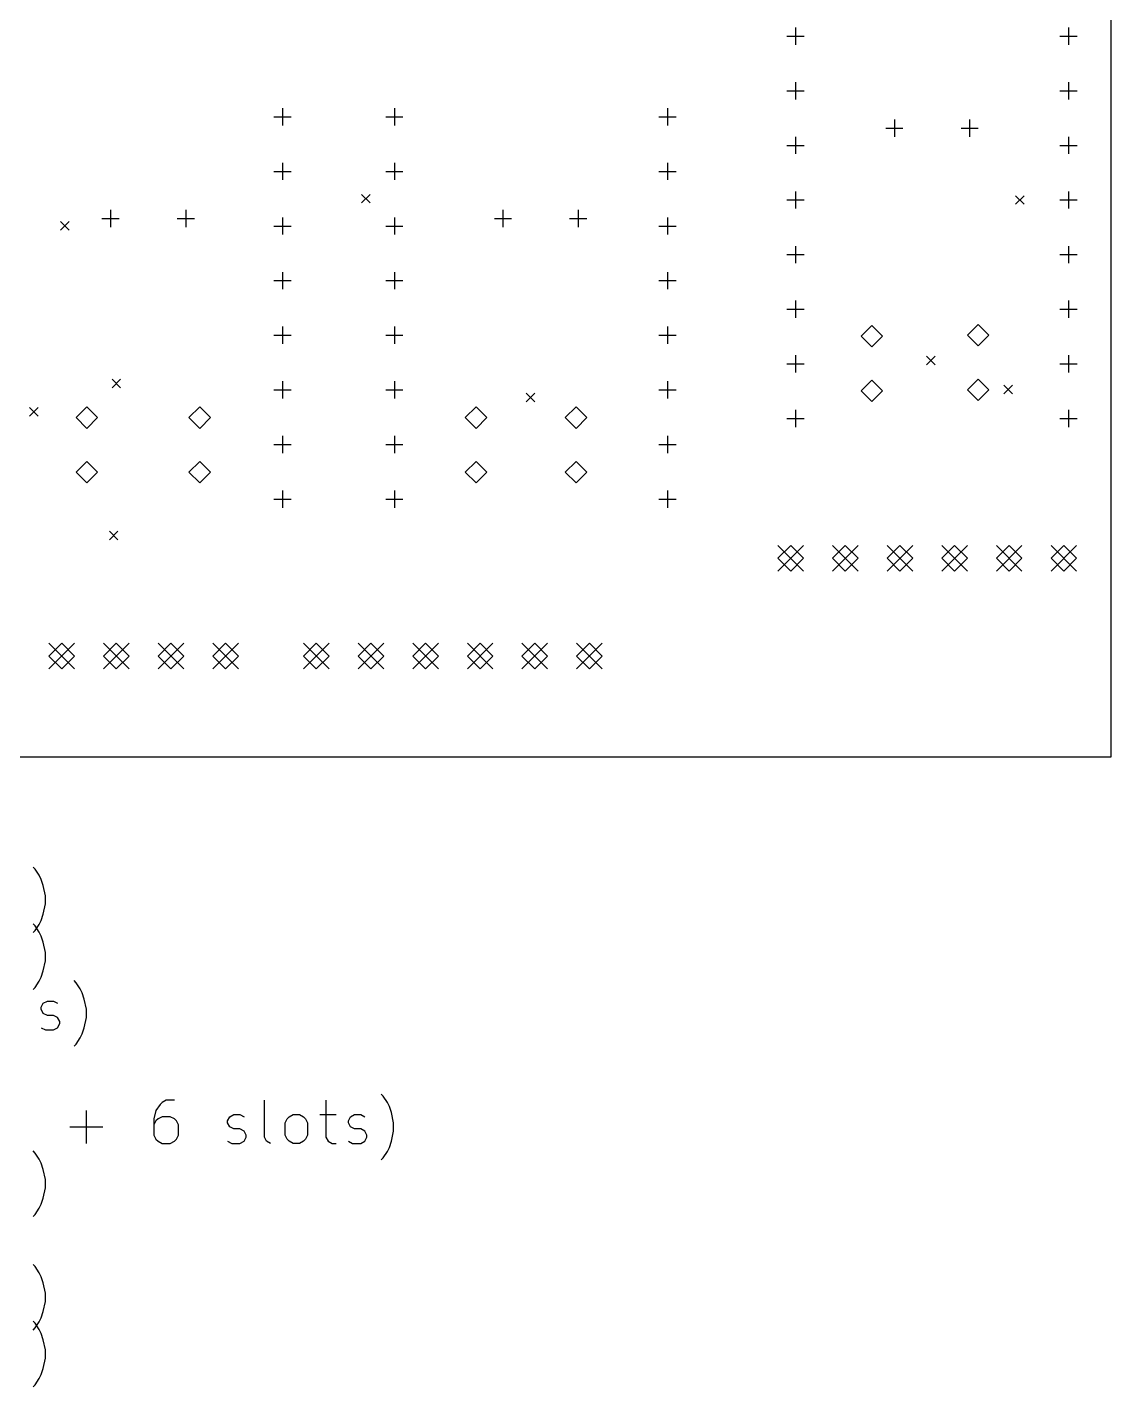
# Model space of a CAD drawing. Extents: x 124 to 225, y -187 to -59.
# Drawn here: x 174.4 to 224.8, y -186.9 to -123.7 of the extents above; entities that cross this region are included whole.
import ezdxf

# ---------------------------------------------------------------- set-up
doc = ezdxf.new("R2010")
doc.units = 0
doc.layers.add('BLACK', color=7, linetype='CONTINUOUS')

msp = doc.modelspace()

# ---------------------------------------------------------------- linework, layer by layer
at = {"layer": 'BLACK', "linetype": 'CONTINUOUS'}
for p, q in [((224.765, -59.2325), (224.765, -157.6575)), ((210.1, -123.72), (210.1, -124.52)), ((222.8, -123.72), (222.8, -124.52)), ((209.7, -124.12), (210.5, -124.12)), ((222.4, -124.12), (223.2, -124.12)), ((210.1, -126.26), (210.1, -127.06)), ((222.8, -126.26), (222.8, -127.06)), ((209.7, -126.66), (210.5, -126.66)), ((222.4, -126.66), (223.2, -126.66)), ((186.25, -127.47), (186.25, -128.27)), ((191.45, -127.47), (191.45, -128.27)), ((204.15, -127.47), (204.15, -128.27)), ((185.85, -127.87), (186.65, -127.87)), ((191.05, -127.87), (191.85, -127.87)), ((203.75, -127.87), (204.55, -127.87)), ((214.7, -128), (214.7, -128.8)), ((218.2, -128), (218.2, -128.8)), ((210.1, -128.8), (210.1, -129.6)), ((214.3, -128.4), (215.1, -128.4)), ((217.8, -128.4), (218.6, -128.4)), ((222.8, -128.8), (222.8, -129.6)), ((209.7, -129.2), (210.5, -129.2)), ((222.4, -129.2), (223.2, -129.2)), ((186.25, -130.01), (186.25, -130.81)), ((191.45, -130.01), (191.45, -130.81)), ((204.15, -130.01), (204.15, -130.81)), ((185.85, -130.41), (186.65, -130.41)), ((191.05, -130.41), (191.85, -130.41)), ((203.75, -130.41), (204.55, -130.41)), ((189.9291, -131.48), (190.3291, -131.88)), ((190.3291, -131.48), (189.9291, -131.88)), ((210.1, -131.34), (210.1, -132.14)), ((222.8, -131.34), (222.8, -132.14)), ((209.7, -131.74), (210.5, -131.74)), ((220.3296, -131.54), (220.7296, -131.94)), ((220.7296, -131.54), (220.3296, -131.94)), ((222.4, -131.74), (223.2, -131.74)), ((175.9279, -132.743), (176.3279, -133.143)), ((176.3279, -132.743), (175.9279, -133.143)), ((177.85, -132.6), (178.65, -132.6)), ((178.25, -132.2), (178.25, -133)), ((181.35, -132.6), (182.15, -132.6)), ((181.75, -132.2), (181.75, -133)), ((186.25, -132.55), (186.25, -133.35)), ((191.45, -132.55), (191.45, -133.35)), ((196.1, -132.6), (196.9, -132.6)), ((196.5, -132.2), (196.5, -133)), ((199.6, -132.6), (200.4, -132.6)), ((200, -132.2), (200, -133)), ((204.15, -132.55), (204.15, -133.35)), ((185.85, -132.95), (186.65, -132.95)), ((191.05, -132.95), (191.85, -132.95)), ((203.75, -132.95), (204.55, -132.95)), ((210.1, -133.88), (210.1, -134.68)), ((222.8, -133.88), (222.8, -134.68)), ((209.7, -134.28), (210.5, -134.28)), ((222.4, -134.28), (223.2, -134.28)), ((186.25, -135.09), (186.25, -135.89)), ((191.45, -135.09), (191.45, -135.89)), ((204.15, -135.09), (204.15, -135.89)), ((185.85, -135.49), (186.65, -135.49)), ((191.05, -135.49), (191.85, -135.49)), ((203.75, -135.49), (204.55, -135.49)), ((210.1, -136.42), (210.1, -137.22)), ((222.8, -136.42), (222.8, -137.22)), ((209.7, -136.82), (210.5, -136.82)), ((222.4, -136.82), (223.2, -136.82)), ((186.25, -137.63), (186.25, -138.43)), ((191.45, -137.63), (191.45, -138.43)), ((204.15, -137.63), (204.15, -138.43)), ((213.65, -137.575), (213.15, -138.075)), ((214.15, -138.075), (213.65, -137.575)), ((218.6, -137.525), (218.1, -138.025)), ((219.1, -138.025), (218.6, -137.525)), ((185.85, -138.03), (186.65, -138.03)), ((191.05, -138.03), (191.85, -138.03)), ((203.75, -138.03), (204.55, -138.03)), ((213.15, -138.075), (213.65, -138.575)), ((213.65, -138.575), (214.15, -138.075)), ((218.1, -138.025), (218.6, -138.525)), ((218.6, -138.525), (219.1, -138.025)), ((210.1, -138.96), (210.1, -139.76)), ((216.193, -139.0002), (216.593, -139.4002)), ((216.593, -139.0002), (216.193, -139.4002)), ((222.8, -138.96), (222.8, -139.76)), ((209.7, -139.36), (210.5, -139.36)), ((222.4, -139.36), (223.2, -139.36)), ((178.32, -140.0699), (178.72, -140.4699)), ((178.72, -140.0699), (178.32, -140.4699)), ((186.25, -140.17), (186.25, -140.97)), ((191.45, -140.17), (191.45, -140.97)), ((204.15, -140.17), (204.15, -140.97)), ((213.65, -140.115), (213.15, -140.615)), ((214.15, -140.615), (213.65, -140.115)), ((218.6, -140.065), (218.1, -140.565)), ((219.1, -140.565), (218.6, -140.065)), ((219.7885, -140.3499), (220.1885, -140.7499)), ((220.1885, -140.3499), (219.7885, -140.7499)), ((185.85, -140.57), (186.65, -140.57)), ((191.05, -140.57), (191.85, -140.57)), ((197.5831, -140.7222), (197.9831, -141.1222)), ((197.9831, -140.7222), (197.5831, -141.1222)), ((203.75, -140.57), (204.55, -140.57)), ((213.15, -140.615), (213.65, -141.115)), ((213.65, -141.115), (214.15, -140.615)), ((218.1, -140.565), (218.6, -141.065)), ((218.6, -141.065), (219.1, -140.565)), ((174.4834, -141.3868), (174.8834, -141.7868)), ((174.8834, -141.3868), (174.4834, -141.7868)), ((177.15, -141.36), (176.65, -141.86)), ((177.65, -141.86), (177.15, -141.36)), ((182.4, -141.36), (181.9, -141.86)), ((182.9, -141.86), (182.4, -141.36)), ((195.25, -141.36), (194.75, -141.86)), ((195.75, -141.86), (195.25, -141.36)), ((199.9, -141.36), (199.4, -141.86)), ((200.4, -141.86), (199.9, -141.36)), ((210.1, -141.5), (210.1, -142.3)), ((222.8, -141.5), (222.8, -142.3)), ((176.65, -141.86), (177.15, -142.36)), ((177.15, -142.36), (177.65, -141.86)), ((181.9, -141.86), (182.4, -142.36)), ((182.4, -142.36), (182.9, -141.86)), ((194.75, -141.86), (195.25, -142.36)), ((195.25, -142.36), (195.75, -141.86)), ((199.4, -141.86), (199.9, -142.36)), ((199.9, -142.36), (200.4, -141.86)), ((209.7, -141.9), (210.5, -141.9)), ((222.4, -141.9), (223.2, -141.9)), ((186.25, -142.71), (186.25, -143.51)), ((191.45, -142.71), (191.45, -143.51)), ((204.15, -142.71), (204.15, -143.51)), ((185.85, -143.11), (186.65, -143.11)), ((191.05, -143.11), (191.85, -143.11)), ((203.75, -143.11), (204.55, -143.11)), ((177.15, -143.9), (176.65, -144.4)), ((177.65, -144.4), (177.15, -143.9)), ((182.4, -143.9), (181.9, -144.4)), ((182.9, -144.4), (182.4, -143.9)), ((195.25, -143.9), (194.75, -144.4)), ((195.75, -144.4), (195.25, -143.9)), ((199.9, -143.9), (199.4, -144.4)), ((200.4, -144.4), (199.9, -143.9)), ((176.65, -144.4), (177.15, -144.9)), ((177.15, -144.9), (177.65, -144.4)), ((181.9, -144.4), (182.4, -144.9)), ((182.4, -144.9), (182.9, -144.4)), ((194.75, -144.4), (195.25, -144.9)), ((195.25, -144.9), (195.75, -144.4)), ((199.4, -144.4), (199.9, -144.9)), ((199.9, -144.9), (200.4, -144.4)), ((186.25, -145.25), (186.25, -146.05)), ((191.45, -145.25), (191.45, -146.05)), ((204.15, -145.25), (204.15, -146.05)), ((185.85, -145.65), (186.65, -145.65)), ((191.05, -145.65), (191.85, -145.65)), ((203.75, -145.65), (204.55, -145.65)), ((178.1964, -147.1435), (178.5964, -147.5435)), ((178.5964, -147.1435), (178.1964, -147.5435)), ((209.285, -147.805), (210.475, -148.995)), ((210.475, -147.805), (209.285, -148.995)), ((209.88, -147.805), (209.285, -148.4)), ((210.475, -148.4), (209.88, -147.805)), ((211.825, -147.805), (213.015, -148.995)), ((213.015, -147.805), (211.825, -148.995)), ((212.42, -147.805), (211.825, -148.4)), ((213.015, -148.4), (212.42, -147.805)), ((214.365, -147.805), (215.555, -148.995)), ((215.555, -147.805), (214.365, -148.995)), ((214.96, -147.805), (214.365, -148.4)), ((215.555, -148.4), (214.96, -147.805)), ((216.905, -147.805), (218.095, -148.995)), ((218.095, -147.805), (216.905, -148.995)), ((217.5, -147.805), (216.905, -148.4)), ((218.095, -148.4), (217.5, -147.805)), ((219.445, -147.805), (220.635, -148.995)), ((220.635, -147.805), (219.445, -148.995)), ((220.04, -147.805), (219.445, -148.4)), ((220.635, -148.4), (220.04, -147.805)), ((221.985, -147.805), (223.175, -148.995)), ((223.175, -147.805), (221.985, -148.995)), ((222.58, -147.805), (221.985, -148.4)), ((223.175, -148.4), (222.58, -147.805)), ((209.285, -148.4), (209.88, -148.995)), ((209.88, -148.995), (210.475, -148.4)), ((211.825, -148.4), (212.42, -148.995)), ((212.42, -148.995), (213.015, -148.4)), ((214.365, -148.4), (214.96, -148.995)), ((214.96, -148.995), (215.555, -148.4)), ((216.905, -148.4), (217.5, -148.995)), ((217.5, -148.995), (218.095, -148.4)), ((219.445, -148.4), (220.04, -148.995)), ((220.04, -148.995), (220.635, -148.4)), ((221.985, -148.4), (222.58, -148.995)), ((222.58, -148.995), (223.175, -148.4)), ((175.385, -152.355), (176.575, -153.545)), ((176.575, -152.355), (175.385, -153.545)), ((175.98, -152.355), (175.385, -152.95)), ((176.575, -152.95), (175.98, -152.355)), ((177.925, -152.355), (179.115, -153.545)), ((179.115, -152.355), (177.925, -153.545)), ((178.52, -152.355), (177.925, -152.95)), ((179.115, -152.95), (178.52, -152.355)), ((180.465, -152.355), (181.655, -153.545)), ((181.655, -152.355), (180.465, -153.545)), ((181.06, -152.355), (180.465, -152.95)), ((181.655, -152.95), (181.06, -152.355)), ((183.005, -152.355), (184.195, -153.545)), ((184.195, -152.355), (183.005, -153.545)), ((183.6, -152.355), (183.005, -152.95)), ((184.195, -152.95), (183.6, -152.355)), ((187.225, -152.355), (188.415, -153.545)), ((188.415, -152.355), (187.225, -153.545)), ((187.82, -152.355), (187.225, -152.95)), ((188.415, -152.95), (187.82, -152.355)), ((189.765, -152.355), (190.955, -153.545)), ((190.955, -152.355), (189.765, -153.545)), ((190.36, -152.355), (189.765, -152.95)), ((190.955, -152.95), (190.36, -152.355)), ((192.305, -152.355), (193.495, -153.545)), ((193.495, -152.355), (192.305, -153.545)), ((192.9, -152.355), (192.305, -152.95)), ((193.495, -152.95), (192.9, -152.355)), ((194.845, -152.355), (196.035, -153.545)), ((196.035, -152.355), (194.845, -153.545)), ((195.44, -152.355), (194.845, -152.95)), ((196.035, -152.95), (195.44, -152.355)), ((197.385, -152.355), (198.575, -153.545)), ((198.575, -152.355), (197.385, -153.545)), ((197.98, -152.355), (197.385, -152.95)), ((198.575, -152.95), (197.98, -152.355)), ((199.925, -152.355), (201.115, -153.545)), ((201.115, -152.355), (199.925, -153.545)), ((200.52, -152.355), (199.925, -152.95)), ((201.115, -152.95), (200.52, -152.355)), ((175.385, -152.95), (175.98, -153.545)), ((175.98, -153.545), (176.575, -152.95)), ((177.925, -152.95), (178.52, -153.545)), ((178.52, -153.545), (179.115, -152.95)), ((180.465, -152.95), (181.06, -153.545)), ((181.06, -153.545), (181.655, -152.95)), ((183.005, -152.95), (183.6, -153.545)), ((183.6, -153.545), (184.195, -152.95)), ((187.225, -152.95), (187.82, -153.545)), ((187.82, -153.545), (188.415, -152.95)), ((189.765, -152.95), (190.36, -153.545)), ((190.36, -153.545), (190.955, -152.95)), ((192.305, -152.95), (192.9, -153.545)), ((192.9, -153.545), (193.495, -152.95)), ((194.845, -152.95), (195.44, -153.545)), ((195.44, -153.545), (196.035, -152.95)), ((197.385, -152.95), (197.98, -153.545)), ((197.98, -153.545), (198.575, -152.95)), ((199.925, -152.95), (200.52, -153.545)), ((200.52, -153.545), (201.115, -152.95)), ((224.765, -157.6575), (125.07, -157.6575)), ((174.74563, -162.856861), (174.650392, -162.761623)), ((174.936106, -163.142576), (174.74563, -162.856861)), ((175.031344, -163.333052), (174.936106, -163.142576)), ((175.126582, -163.618766), (175.031344, -163.333052)), ((175.22182, -164.094957), (175.126582, -163.618766)), ((175.22182, -164.475909), (175.22182, -164.094957)), ((175.031344, -165.237814), (175.126582, -164.9521)), ((175.126582, -164.9521), (175.22182, -164.475909)), ((174.74563, -165.496861), (174.650392, -165.401623)), ((174.74563, -165.714004), (174.936106, -165.42829)), ((174.936106, -165.782576), (174.74563, -165.496861)), ((174.936106, -165.42829), (175.031344, -165.237814)), ((174.650392, -165.809242), (174.74563, -165.714004)), ((175.031344, -165.973052), (174.936106, -165.782576)), ((175.126582, -166.258766), (175.031344, -165.973052)), ((175.22182, -166.734957), (175.126582, -166.258766)), ((175.22182, -167.115909), (175.22182, -166.734957)), ((175.126582, -167.5921), (175.22182, -167.115909)), ((174.74563, -168.354004), (174.936106, -168.06829)), ((174.936106, -168.06829), (175.031344, -167.877814)), ((175.031344, -167.877814), (175.126582, -167.5921)), ((176.650392, -168.136861), (176.555154, -168.041623)), ((176.840868, -168.422576), (176.650392, -168.136861)), ((174.650392, -168.449242), (174.74563, -168.354004)), ((176.936106, -168.613052), (176.840868, -168.422576)), ((177.031344, -168.898766), (176.936106, -168.613052)), ((175.031344, -169.279719), (175.126582, -169.089242)), ((175.031344, -169.374957), (175.031344, -169.279719)), ((175.126582, -169.565433), (175.031344, -169.374957)), ((175.126582, -169.089242), (175.317058, -168.994004)), ((175.317058, -168.994004), (175.602772, -168.994004)), ((175.602772, -168.994004), (175.793249, -169.089242)), ((177.126582, -169.374957), (177.031344, -168.898766)), ((177.126582, -169.755909), (177.126582, -169.374957)), ((175.317058, -169.660671), (175.126582, -169.565433)), ((175.602772, -169.660671), (175.317058, -169.660671)), ((175.793249, -169.755909), (175.602772, -169.660671)), ((175.888487, -169.946385), (175.793249, -169.755909)), ((175.793249, -170.2321), (175.888487, -170.041623)), ((175.888487, -170.041623), (175.888487, -169.946385)), ((177.031344, -170.2321), (177.126582, -169.755909)), ((175.031344, -170.2321), (175.22182, -170.327338)), ((175.22182, -170.327338), (175.602772, -170.327338)), ((175.602772, -170.327338), (175.793249, -170.2321)), ((176.840868, -170.70829), (176.936106, -170.517814)), ((176.936106, -170.517814), (177.031344, -170.2321)), ((176.555154, -171.089242), (176.650392, -170.994004)), ((176.650392, -170.994004), (176.840868, -170.70829)), ((180.555154, -173.797814), (180.364678, -174.083528)), ((180.650392, -173.702576), (180.555154, -173.797814)), ((180.840868, -173.607338), (180.650392, -173.702576)), ((181.221821, -173.607338), (180.840868, -173.607338)), ((185.412298, -175.321623), (185.412298, -173.607338)), ((188.269441, -173.607338), (188.269441, -175.321623)), ((190.936108, -173.416861), (190.84087, -173.321623)), ((191.126584, -173.702576), (190.936108, -173.416861)), ((191.221822, -173.893052), (191.126584, -173.702576)), ((177.126583, -175.607338), (177.126583, -174.083528)), ((180.364678, -174.083528), (180.26944, -174.46448)), ((180.26944, -174.46448), (180.26944, -175.226385)), ((180.459916, -174.46448), (180.364678, -174.559719)), ((180.650392, -174.369242), (180.459916, -174.46448)), ((181.031345, -174.369242), (180.650392, -174.369242)), ((181.221821, -174.46448), (181.031345, -174.369242)), ((181.317059, -174.559719), (181.221821, -174.46448)), ((183.698012, -174.559719), (183.79325, -174.369242)), ((183.79325, -174.369242), (183.983726, -174.274004)), ((183.983726, -174.274004), (184.26944, -174.274004)), ((184.26944, -174.274004), (184.459917, -174.369242)), ((186.364679, -174.654957), (186.459917, -174.46448)), ((186.459917, -174.46448), (186.555155, -174.369242)), ((186.555155, -174.369242), (186.745631, -174.274004)), ((186.745631, -174.274004), (187.031346, -174.274004)), ((187.031346, -174.274004), (187.221822, -174.369242)), ((187.221822, -174.369242), (187.31706, -174.46448)), ((187.31706, -174.46448), (187.412298, -174.654957)), ((187.983727, -174.274004), (188.745631, -174.274004)), ((189.31706, -174.559719), (189.412298, -174.369242)), ((189.412298, -174.369242), (189.602774, -174.274004)), ((189.602774, -174.274004), (189.888488, -174.274004)), ((189.888488, -174.274004), (190.078965, -174.369242)), ((191.31706, -174.178766), (191.221822, -173.893052)), ((191.412298, -174.654957), (191.31706, -174.178766)), ((176.364678, -174.845433), (177.888488, -174.845433)), ((180.364678, -174.559719), (180.26944, -174.750195)), ((181.412297, -174.750195), (181.317059, -174.559719)), ((181.412297, -175.226385), (181.412297, -174.750195)), ((183.698012, -174.654957), (183.698012, -174.559719)), ((183.79325, -174.845433), (183.698012, -174.654957)), ((183.983726, -174.940671), (183.79325, -174.845433)), ((184.26944, -174.940671), (183.983726, -174.940671)), ((184.459917, -175.035909), (184.26944, -174.940671)), ((184.555155, -175.226385), (184.459917, -175.035909)), ((186.364679, -175.226385), (186.364679, -174.654957)), ((187.412298, -174.654957), (187.412298, -175.226385)), ((189.31706, -174.654957), (189.31706, -174.559719)), ((189.412298, -174.845433), (189.31706, -174.654957)), ((189.602774, -174.940671), (189.412298, -174.845433)), ((189.888488, -174.940671), (189.602774, -174.940671)), ((190.078965, -175.035909), (189.888488, -174.940671)), ((190.174203, -175.226385), (190.078965, -175.035909)), ((191.31706, -175.5121), (191.412298, -175.035909)), ((191.412298, -175.035909), (191.412298, -174.654957)), ((180.26944, -175.226385), (180.364678, -175.416861)), ((180.364678, -175.416861), (180.459916, -175.5121)), ((180.459916, -175.5121), (180.650392, -175.607338)), ((180.650392, -175.607338), (181.031345, -175.607338)), ((181.031345, -175.607338), (181.221821, -175.5121)), ((181.221821, -175.5121), (181.317059, -175.416861)), ((181.317059, -175.416861), (181.412297, -175.226385)), ((183.698012, -175.5121), (183.888488, -175.607338)), ((183.888488, -175.607338), (184.26944, -175.607338)), ((184.26944, -175.607338), (184.459917, -175.5121)), ((184.459917, -175.5121), (184.555155, -175.321623)), ((184.555155, -175.321623), (184.555155, -175.226385)), ((185.507536, -175.5121), (185.412298, -175.321623)), ((185.698012, -175.607338), (185.507536, -175.5121)), ((186.459917, -175.416861), (186.364679, -175.226385)), ((186.555155, -175.5121), (186.459917, -175.416861)), ((186.745631, -175.607338), (186.555155, -175.5121)), ((187.031346, -175.607338), (186.745631, -175.607338)), ((187.221822, -175.5121), (187.031346, -175.607338)), ((187.31706, -175.416861), (187.221822, -175.5121)), ((187.412298, -175.226385), (187.31706, -175.416861)), ((188.269441, -175.321623), (188.364679, -175.5121)), ((188.364679, -175.5121), (188.555155, -175.607338)), ((188.555155, -175.607338), (188.745631, -175.607338)), ((189.31706, -175.5121), (189.507536, -175.607338)), ((189.507536, -175.607338), (189.888488, -175.607338)), ((189.888488, -175.607338), (190.078965, -175.5121)), ((190.078965, -175.5121), (190.174203, -175.321623)), ((190.174203, -175.321623), (190.174203, -175.226385)), ((191.221822, -175.797814), (191.31706, -175.5121)), ((174.74563, -176.056861), (174.650392, -175.961623)), ((174.936106, -176.342576), (174.74563, -176.056861)), ((175.031344, -176.533052), (174.936106, -176.342576)), ((190.84087, -176.369242), (190.936108, -176.274004)), ((190.936108, -176.274004), (191.126584, -175.98829)), ((191.126584, -175.98829), (191.221822, -175.797814)), ((175.126582, -176.818766), (175.031344, -176.533052)), ((175.22182, -177.294957), (175.126582, -176.818766)), ((175.22182, -177.675909), (175.22182, -177.294957)), ((175.031344, -178.437814), (175.126582, -178.1521)), ((175.126582, -178.1521), (175.22182, -177.675909)), ((174.650392, -179.009242), (174.74563, -178.914004)), ((174.74563, -178.914004), (174.936106, -178.62829)), ((174.936106, -178.62829), (175.031344, -178.437814)), ((174.74563, -181.336861), (174.650392, -181.241623)), ((174.936106, -181.622576), (174.74563, -181.336861)), ((175.031344, -181.813052), (174.936106, -181.622576)), ((175.126582, -182.098766), (175.031344, -181.813052)), ((175.22182, -182.574957), (175.126582, -182.098766)), ((175.22182, -182.955909), (175.22182, -182.574957)), ((175.126582, -183.4321), (175.22182, -182.955909)), ((174.74563, -183.976861), (174.650392, -183.881623)), ((174.74563, -184.194004), (174.936106, -183.90829)), ((174.936106, -184.262576), (174.74563, -183.976861)), ((174.936106, -183.90829), (175.031344, -183.717814)), ((175.031344, -183.717814), (175.126582, -183.4321)), ((174.650392, -184.289242), (174.74563, -184.194004)), ((175.031344, -184.453052), (174.936106, -184.262576)), ((175.126582, -184.738766), (175.031344, -184.453052)), ((175.22182, -185.214957), (175.126582, -184.738766)), ((175.22182, -185.595909), (175.22182, -185.214957)), ((175.126582, -186.0721), (175.22182, -185.595909)), ((174.936106, -186.54829), (175.031344, -186.357814)), ((175.031344, -186.357814), (175.126582, -186.0721)), ((174.650392, -186.929242), (174.74563, -186.834004)), ((174.74563, -186.834004), (174.936106, -186.54829))]:
    msp.add_line(p, q, dxfattribs=at)

doc.saveas('drawing.dxf')
